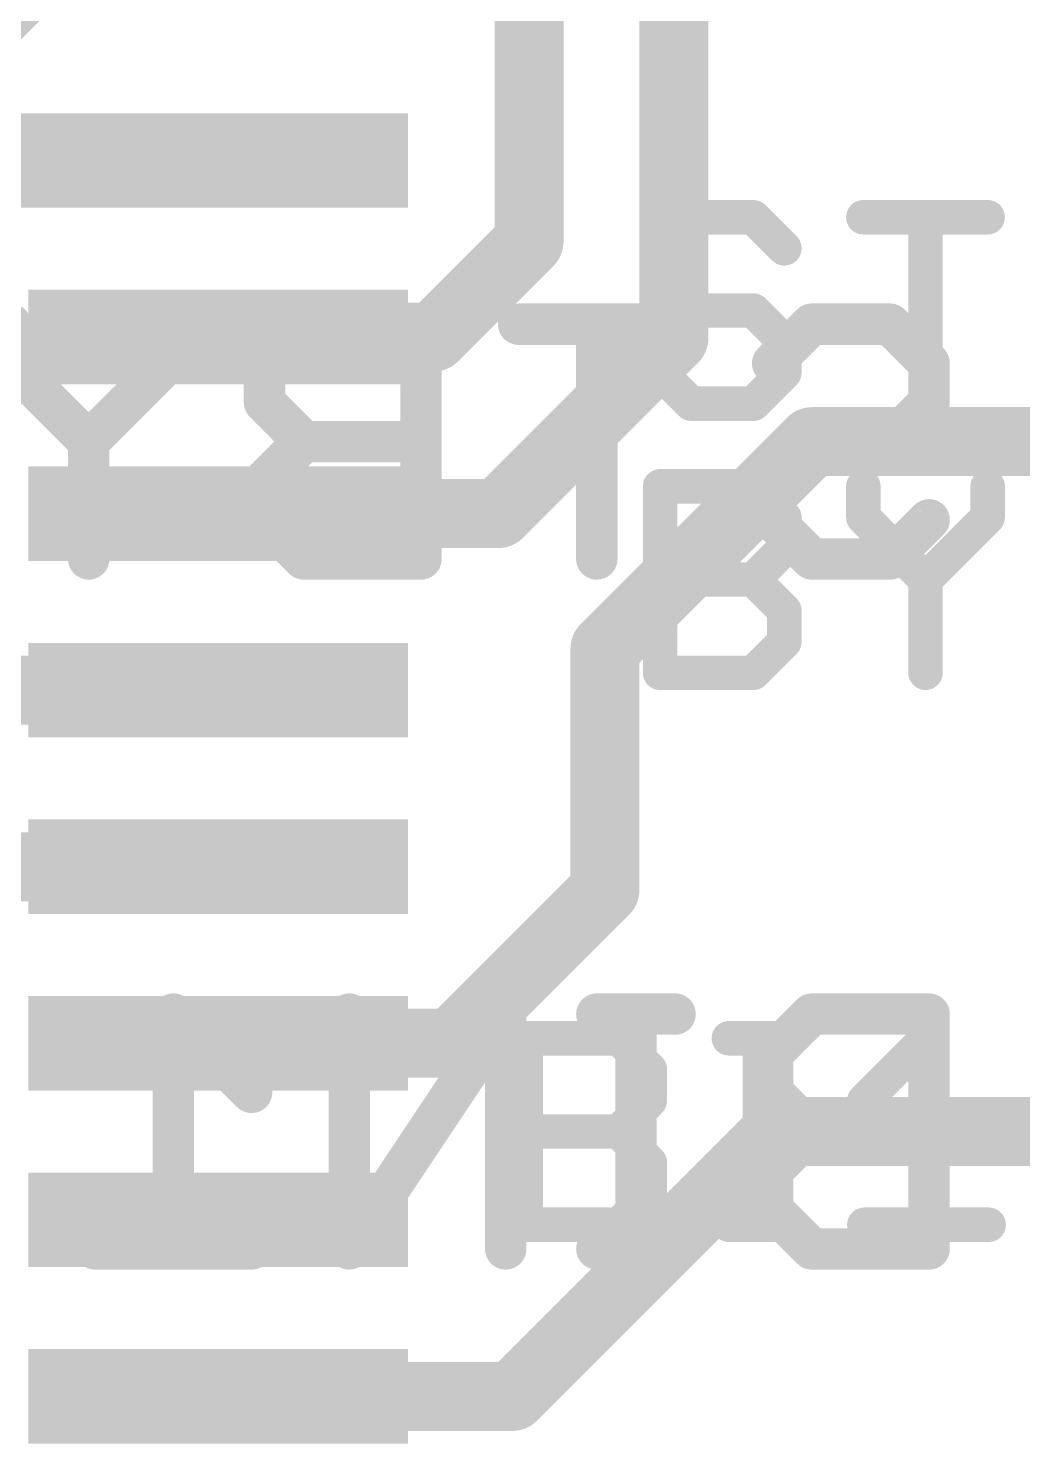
# Model space of a CAD drawing. Extents: x -39 to 68, y -16 to 20.
# Drawn here: x 13.12 to 16.78, y 7.74 to 12.95 of the extents above; entities that cross this region are included whole.
import ezdxf

# ---------------------------------------------------------------- set-up
doc = ezdxf.new("R2010")
doc.units = 0
for name, color, linetype in [('1', 12, 'CONTINUOUS'), ('16', 132, 'CONTINUOUS'), ('21', 41, 'CONTINUOUS'), ('22', 40, 'CONTINUOUS')]:
    doc.layers.add(name, color=color, linetype=linetype)

# ---------------------------------------------------------------- blocks, each defined once
blk = doc.blocks.new('RECT')
blk.add_solid([(-0.5, -0.5), (0.5, -0.5), (-0.5, 0.5), (0.5, 0.5)])

msp = doc.modelspace()

# ---------------------------------------------------------------- linework, layer by layer
at = {"layer": '1'}
for points, const_width in [([(14.9606, 12.1666), (14.9606, 17.7038)], 0.254), ([(15.494, 11.811), (15.494, 15.494)], 0.254), ([(13.816, 12.465), (12.7064, 12.465)], 0.348), ([(14.609, 11.815), (14.9606, 12.1666)], 0.254), ([(13.816, 11.815), (14.609, 11.815)], 0.254), ([(14.848, 11.165), (15.494, 11.811)], 0.254), ([(15.24, 10.668), (16.002, 11.43)], 0.254), ([(16.002, 11.43), (17.78, 11.43)], 0.254), ([(13.816, 11.165), (14.848, 11.165)], 0.254), ([(15.24, 9.779), (15.24, 10.668)], 0.254), ([(13.816, 10.515), (12.9038, 10.515)], 0.254), ([(13.816, 9.865), (12.5828, 9.865)], 0.254), ([(14.676, 9.215), (15.24, 9.779)], 0.254), ([(13.816, 9.215), (14.676, 9.215)], 0.254), ([(14.9, 7.915), (15.875, 8.89)], 0.254), ([(15.875, 8.89), (17.78, 8.89)], 0.254), ([(13.816, 7.915), (14.9, 7.915)], 0.254)]:
    msp.add_lwpolyline(points, dxfattribs=dict(at, const_width=const_width))
for points, const_width in [([(13.816, 12.378, 1), (13.816, 12.552)], 0.174), ([(15.0055, 12.1217, 1), (14.9157, 12.2115)], 0.127), ([(14.8971, 12.1666, 1), (15.0241, 12.1666)], 0.127), ([(13.816, 11.8785, 1), (13.816, 11.7515)], 0.127), ([(14.609, 11.7515, 1), (14.609, 11.8785)], 0.127), ([(15.5389, 11.7661, 1), (15.4491, 11.8559)], 0.127), ([(14.5641, 11.8599, 1), (14.6539, 11.7701)], 0.127), ([(15.4305, 11.811, 1), (15.5575, 11.811)], 0.127), ([(16.002, 11.4935, 1), (16.002, 11.3665)], 0.127), ([(16.0469, 11.3851, 1), (15.9571, 11.4749)], 0.127), ([(13.816, 11.2285, 1), (13.816, 11.1015)], 0.127), ([(14.8031, 11.2099, 1), (14.8929, 11.1201)], 0.127), ([(14.848, 11.1015, 1), (14.848, 11.2285)], 0.127), ([(15.3035, 10.668, 1), (15.1765, 10.668)], 0.127), ([(15.1951, 10.7129, 1), (15.2849, 10.6231)], 0.127), ([(13.816, 10.4515, 1), (13.816, 10.5785)], 0.127), ([(13.816, 9.8015, 1), (13.816, 9.9285)], 0.127), ([(15.2849, 9.7341, 1), (15.1951, 9.8239)], 0.127), ([(15.1765, 9.779, 1), (15.3035, 9.779)], 0.127), ([(13.816, 9.2785, 1), (13.816, 9.1515)], 0.127), ([(14.676, 9.1515, 1), (14.676, 9.2785)], 0.127), ([(14.6311, 9.2599, 1), (14.7209, 9.1701)], 0.127), ([(15.875, 8.9535, 1), (15.875, 8.8265)], 0.127), ([(15.9199, 8.8451, 1), (15.8301, 8.9349)], 0.127), ([(13.816, 7.9785, 1), (13.816, 7.8515)], 0.127), ([(14.9, 7.8515, 1), (14.9, 7.9785)], 0.127), ([(14.8551, 7.9599, 1), (14.9449, 7.8701)], 0.127)]:
    msp.add_lwpolyline(points, format="xyb", dxfattribs=dict(at, const_width=const_width))
at = {"layer": '16', "const_width": 0.254}
msp.add_lwpolyline([(12.2682, 12.2682), (13.97, 13.97)], dxfattribs=at)
at = {"layer": '21', "const_width": 0.127}
for points in [[(15.5576, 12.2561), (15.4432, 12.1417)], [(15.7864, 12.2561), (15.5576, 12.2561)], [(15.9008, 12.1417), (15.7864, 12.2561)], [(16.1916, 12.2561), (16.6492, 12.2561)], [(16.4204, 11.5697), (16.4204, 12.2561)], [(15.4432, 12.1417), (15.4432, 12.0273)], [(15.4432, 12.0273), (15.5576, 11.9129)], [(15.5576, 11.9129), (15.7864, 11.9129)], [(15.7864, 11.9129), (15.9008, 11.7985)], [(15.9008, 11.7985), (15.9008, 11.6841)], [(15.5576, 11.5697), (15.4432, 11.6841)], [(15.9008, 11.6841), (15.7864, 11.5697)], [(15.7864, 11.5697), (15.5576, 11.5697)], [(15.4432, 10.5791), (15.4432, 11.2655)], [(15.4432, 11.2655), (15.7864, 11.2655)], [(15.7864, 11.2655), (15.9008, 11.1511)], [(16.1916, 11.2655), (16.1916, 11.1511)], [(16.6492, 11.1511), (16.6492, 11.2655)], [(15.9008, 11.1511), (15.9008, 11.0367)], [(16.1916, 11.1511), (16.4204, 10.9223)], [(16.4204, 10.9223), (16.6492, 11.1511)], [(15.9008, 11.0367), (15.7864, 10.9223)], [(15.4432, 10.9223), (15.7864, 10.9223)], [(15.7864, 10.9223), (15.9008, 10.8079)], [(16.4204, 10.9223), (16.4204, 10.5791)], [(15.9008, 10.8079), (15.9008, 10.6935)], [(15.9008, 10.6935), (15.7864, 10.5791)], [(15.7864, 10.5791), (15.4432, 10.5791)], [(14.9479, 8.5471), (14.9479, 9.2335)], [(14.9479, 9.2335), (15.2911, 9.2335)], [(15.2911, 9.2335), (15.4055, 9.1191)], [(15.6963, 9.2335), (15.9251, 9.2335)], [(15.8107, 8.5471), (15.8107, 9.2335)], [(16.1953, 9.0047), (16.4241, 9.2335)], [(16.4241, 9.2335), (16.4241, 8.5471)], [(15.4055, 9.1191), (15.4055, 9.0047)], [(15.4055, 9.0047), (15.2911, 8.8903)], [(14.9479, 8.8903), (15.2911, 8.8903)], [(15.2911, 8.8903), (15.4055, 8.7759)], [(15.4055, 8.7759), (15.4055, 8.6615)], [(15.4055, 8.6615), (15.2911, 8.5471)], [(15.2911, 8.5471), (14.9479, 8.5471)], [(15.6963, 8.5471), (15.9251, 8.5471)], [(16.1953, 8.5471), (16.6529, 8.5471)]]:
    msp.add_lwpolyline(points, dxfattribs=at)
at = {"layer": '21', "const_width": 0.0635}
for points in [[(15.5576, 12.2878, 1), (15.5576, 12.2243)], [(15.58, 12.2336, 1), (15.5351, 12.2785)], [(15.8088, 12.2785, 1), (15.7639, 12.2336)], [(15.7864, 12.2243, 1), (15.7864, 12.2878)], [(16.1916, 12.2878, 1), (16.1916, 12.2243)], [(16.4522, 12.2561, 1), (16.3887, 12.2561)], [(16.6492, 12.2243, 1), (16.6492, 12.2878)], [(15.475, 12.1417, 1), (15.4115, 12.1417)], [(15.4207, 12.1641, 1), (15.4657, 12.1192)], [(15.8783, 12.1192, 1), (15.9232, 12.1641)], [(15.4657, 12.0497, 1), (15.4207, 12.0048)], [(15.4115, 12.0273, 1), (15.475, 12.0273)], [(15.5576, 11.9446, 1), (15.5576, 11.8811)], [(15.5351, 11.8904, 1), (15.58, 11.9353)], [(15.8088, 11.9353, 1), (15.7639, 11.8904)], [(15.7864, 11.8811, 1), (15.7864, 11.9446)], [(15.9325, 11.7985, 1), (15.869, 11.7985)], [(15.8783, 11.776, 1), (15.9232, 11.8209)], [(15.4657, 11.7065, 1), (15.4207, 11.6616)], [(15.9232, 11.6616, 1), (15.8783, 11.7065)], [(15.869, 11.6841, 1), (15.9325, 11.6841)], [(15.5576, 11.6015, 1), (15.5576, 11.538)], [(15.5351, 11.5472, 1), (15.58, 11.5922)], [(15.7639, 11.5922, 1), (15.8088, 11.5472)], [(15.7864, 11.538, 1), (15.7864, 11.6015)], [(16.3887, 11.5697, 1), (16.4522, 11.5697)], [(15.475, 11.2655, 1), (15.4115, 11.2655)], [(15.4432, 11.2972, 1), (15.4432, 11.2337)], [(15.8088, 11.2879, 1), (15.7639, 11.243)], [(15.7864, 11.2337, 1), (15.7864, 11.2972)], [(16.2234, 11.2655, 1), (16.1599, 11.2655)], [(16.681, 11.2655, 1), (16.6175, 11.2655)], [(15.9325, 11.1511, 1), (15.869, 11.1511)], [(15.8783, 11.1286, 1), (15.9232, 11.1735)], [(16.2141, 11.1735, 1), (16.1692, 11.1286)], [(16.6717, 11.1286, 1), (16.6268, 11.1735)], [(16.1599, 11.1511, 1), (16.2234, 11.1511)], [(16.6175, 11.1511, 1), (16.681, 11.1511)], [(15.9232, 11.0142, 1), (15.8783, 11.0591)], [(15.869, 11.0367, 1), (15.9325, 11.0367)], [(15.4432, 10.954, 1), (15.4432, 10.8905)], [(15.8088, 10.9447, 1), (15.7639, 10.8998)], [(15.7639, 10.9447, 1), (15.8088, 10.8998)], [(15.7864, 10.8905, 1), (15.7864, 10.954)], [(16.4522, 10.9223, 1), (16.3887, 10.9223)], [(16.398, 10.9447, 1), (16.4429, 10.8998)], [(16.398, 10.8998, 1), (16.4429, 10.9447)], [(15.9325, 10.8079, 1), (15.869, 10.8079)], [(15.8783, 10.7854, 1), (15.9232, 10.8303)], [(15.9232, 10.671, 1), (15.8783, 10.7159)], [(15.869, 10.6935, 1), (15.9325, 10.6935)], [(15.4432, 10.6109, 1), (15.4432, 10.5473)], [(15.7639, 10.6016, 1), (15.8088, 10.5566)], [(15.7864, 10.5473, 1), (15.7864, 10.6109)], [(15.4115, 10.5791, 1), (15.475, 10.5791)], [(16.3887, 10.5791, 1), (16.4522, 10.5791)], [(14.9797, 9.2335, 1), (14.9162, 9.2335)], [(14.9479, 9.2652, 1), (14.9479, 9.2017)], [(15.3135, 9.2559, 1), (15.2686, 9.211)], [(15.2911, 9.2017, 1), (15.2911, 9.2652)], [(15.6963, 9.2652, 1), (15.6963, 9.2017)], [(15.8425, 9.2335, 1), (15.779, 9.2335)], [(15.9251, 9.2017, 1), (15.9251, 9.2652)], [(16.4558, 9.2335, 1), (16.3923, 9.2335)], [(16.4465, 9.211, 1), (16.4016, 9.2559)], [(15.4372, 9.1191, 1), (15.3737, 9.1191)], [(15.383, 9.0966, 1), (15.4279, 9.1415)], [(15.4279, 8.9822, 1), (15.383, 9.0271)], [(15.3737, 9.0047, 1), (15.4372, 9.0047)], [(16.1728, 9.0271, 1), (16.2177, 8.9822)], [(14.9479, 8.922, 1), (14.9479, 8.8585)], [(15.3135, 8.9127, 1), (15.2686, 8.8678)], [(15.2686, 8.9127, 1), (15.3135, 8.8678)], [(15.2911, 8.8585, 1), (15.2911, 8.922)], [(15.4372, 8.7759, 1), (15.3737, 8.7759)], [(15.383, 8.7534, 1), (15.4279, 8.7983)], [(15.4279, 8.639, 1), (15.383, 8.6839)], [(15.3737, 8.6615, 1), (15.4372, 8.6615)], [(14.9479, 8.5789, 1), (14.9479, 8.5153)], [(15.2686, 8.5696, 1), (15.3135, 8.5246)], [(15.2911, 8.5153, 1), (15.2911, 8.5789)], [(15.6963, 8.5789, 1), (15.6963, 8.5153)], [(15.9251, 8.5153, 1), (15.9251, 8.5789)], [(16.1953, 8.5789, 1), (16.1953, 8.5153)], [(16.6529, 8.5153, 1), (16.6529, 8.5789)], [(14.9162, 8.5471, 1), (14.9797, 8.5471)], [(15.779, 8.5471, 1), (15.8425, 8.5471)], [(16.3923, 8.5471, 1), (16.4558, 8.5471)]]:
    msp.add_lwpolyline(points, format="xyb", dxfattribs=at)
at = {"layer": '22', "const_width": 0.1524}
for points in [[(13.051, 11.7185), (13.051, 11.8625)], [(13.6272, 11.8625), (13.6272, 11.7185)], [(14.1306, 11.8625), (13.9865, 11.7185)], [(14.5628, 11.8625), (14.1306, 11.8625)], [(14.5628, 10.9982), (14.5628, 11.8625)], [(15.4983, 11.8625), (14.9221, 11.8625)], [(15.2102, 10.9982), (15.2102, 11.8625)], [(15.8576, 11.7185), (16.0016, 11.8625)], [(16.0016, 11.8625), (16.2897, 11.8625)], [(16.2897, 11.8625), (16.4338, 11.7185)], [(13.3391, 11.4304), (13.051, 11.7185)], [(13.6272, 11.7185), (13.3391, 11.4304)], [(13.9865, 11.7185), (13.9865, 11.5744)], [(16.4338, 11.7185), (16.4338, 11.5744)], [(13.9865, 11.5744), (14.1306, 11.4304)], [(16.4338, 11.5744), (16.2897, 11.4304)], [(13.3391, 11.4304), (13.3391, 10.9982)], [(14.1306, 11.4304), (13.9865, 11.2863)], [(14.5628, 11.4304), (14.1306, 11.4304)], [(16.0016, 11.4304), (15.8576, 11.2863)], [(16.2897, 11.4304), (16.0016, 11.4304)], [(13.9865, 11.2863), (13.9865, 11.1423)], [(15.8576, 11.2863), (15.8576, 11.1423)], [(13.9865, 11.1423), (14.1306, 10.9982)], [(15.8576, 11.1423), (16.0016, 10.9982)], [(16.2897, 10.9982), (16.4338, 11.1423)], [(14.1306, 10.9982), (14.5628, 10.9982)], [(16.0016, 10.9982), (16.2897, 10.9982)], [(13.9391, 9.0344), (13.651, 9.3225)], [(13.651, 9.3225), (13.651, 8.4582)], [(14.8746, 9.3225), (14.2984, 8.4582)], [(14.2984, 8.4582), (14.2984, 9.3225)], [(14.8746, 8.4582), (14.8746, 9.3225)], [(15.4983, 9.3225), (15.2102, 9.3225)], [(15.3542, 8.4582), (15.3542, 9.3225)], [(16.0016, 9.3225), (15.8576, 9.1785)], [(16.4338, 9.3225), (16.0016, 9.3225)], [(16.4338, 8.4582), (16.4338, 9.3225)], [(15.8576, 9.1785), (15.8576, 9.0344)], [(15.8576, 9.0344), (16.0016, 8.8904)], [(16.0016, 8.8904), (15.8576, 8.7463)], [(16.4338, 8.8904), (16.0016, 8.8904)], [(15.8576, 8.7463), (15.8576, 8.6023)], [(15.8576, 8.6023), (16.0016, 8.4582)], [(13.9391, 8.4582), (13.3629, 8.4582)], [(15.4983, 8.4582), (15.2102, 8.4582)], [(16.0016, 8.4582), (16.4338, 8.4582)]]:
    msp.add_lwpolyline(points, dxfattribs=at)
at = {"layer": '22', "const_width": 0.0762}
for points in [[(13.0891, 11.8625, 1), (13.0129, 11.8625)], [(13.6653, 11.8625, 1), (13.5891, 11.8625)], [(14.1306, 11.9006, 1), (14.1306, 11.8244)], [(14.1575, 11.8356, 1), (14.1037, 11.8895)], [(14.6009, 11.8625, 1), (14.5247, 11.8625)], [(14.5628, 11.8244, 1), (14.5628, 11.9006)], [(14.9221, 11.9006, 1), (14.9221, 11.8244)], [(15.2483, 11.8625, 1), (15.1721, 11.8625)], [(15.4983, 11.8244, 1), (15.4983, 11.9006)], [(16.0016, 11.9006, 1), (16.0016, 11.8244)], [(16.0286, 11.8356, 1), (15.9747, 11.8895)], [(16.3167, 11.8895, 1), (16.2628, 11.8356)], [(16.2897, 11.8244, 1), (16.2897, 11.9006)], [(13.6542, 11.6915, 1), (13.6003, 11.7454)], [(14.0246, 11.7185, 1), (13.9484, 11.7185)], [(13.9596, 11.7454, 1), (14.0135, 11.6915)], [(15.8306, 11.7454, 1), (15.8845, 11.6915)], [(16.4719, 11.7185, 1), (16.3957, 11.7185)], [(16.4069, 11.6915, 1), (16.4607, 11.7454)], [(13.0129, 11.7185, 1), (13.0891, 11.7185)], [(13.5891, 11.7185, 1), (13.6653, 11.7185)], [(14.0135, 11.6014, 1), (13.9596, 11.5475)], [(16.4607, 11.5475, 1), (16.4069, 11.6014)], [(13.9484, 11.5744, 1), (14.0246, 11.5744)], [(16.3957, 11.5744, 1), (16.4719, 11.5744)], [(13.3772, 11.4304, 1), (13.301, 11.4304)], [(13.3122, 11.4573, 1), (13.3661, 11.4034)], [(13.3122, 11.4034, 1), (13.3661, 11.4573)], [(14.1306, 11.4685, 1), (14.1306, 11.3923)], [(14.1575, 11.4034, 1), (14.1037, 11.4573)], [(14.1037, 11.4034, 1), (14.1575, 11.4573)], [(14.5628, 11.3923, 1), (14.5628, 11.4685)], [(16.0016, 11.4685, 1), (16.0016, 11.3923)], [(16.0286, 11.4034, 1), (15.9747, 11.4573)], [(16.2628, 11.4573, 1), (16.3167, 11.4034)], [(16.2897, 11.3923, 1), (16.2897, 11.4685)], [(14.0246, 11.2863, 1), (13.9484, 11.2863)], [(15.8957, 11.2863, 1), (15.8195, 11.2863)], [(13.9596, 11.3133, 1), (14.0135, 11.2594)], [(15.8306, 11.3133, 1), (15.8845, 11.2594)], [(14.0135, 11.1692, 1), (13.9596, 11.1153)], [(15.8845, 11.1692, 1), (15.8306, 11.1153)], [(16.4607, 11.1153, 1), (16.4069, 11.1692)], [(13.9484, 11.1423, 1), (14.0246, 11.1423)], [(15.8195, 11.1423, 1), (15.8957, 11.1423)], [(14.1306, 11.0363, 1), (14.1306, 10.9601)], [(14.1037, 10.9713, 1), (14.1575, 11.0251)], [(14.5628, 10.9601, 1), (14.5628, 11.0363)], [(16.0016, 11.0363, 1), (16.0016, 10.9601)], [(15.9747, 10.9713, 1), (16.0286, 11.0251)], [(16.2628, 11.0251, 1), (16.3167, 10.9713)], [(16.2897, 10.9601, 1), (16.2897, 11.0363)], [(13.301, 10.9982, 1), (13.3772, 10.9982)], [(14.5247, 10.9982, 1), (14.6009, 10.9982)], [(15.1721, 10.9982, 1), (15.2483, 10.9982)], [(13.6779, 9.3495, 1), (13.624, 9.2956)], [(13.6891, 9.3225, 1), (13.6129, 9.3225)], [(14.3365, 9.3225, 1), (14.2603, 9.3225)], [(14.9127, 9.3225, 1), (14.8365, 9.3225)], [(14.9063, 9.3014, 1), (14.8429, 9.3437)], [(15.2102, 9.3606, 1), (15.2102, 9.2844)], [(15.3923, 9.3225, 1), (15.3161, 9.3225)], [(15.4983, 9.2844, 1), (15.4983, 9.3606)], [(16.0016, 9.3606, 1), (16.0016, 9.2844)], [(16.0286, 9.2956, 1), (15.9747, 9.3495)], [(16.4719, 9.3225, 1), (16.3957, 9.3225)], [(16.4338, 9.2844, 1), (16.4338, 9.3606)], [(15.8306, 9.2054, 1), (15.8845, 9.1515)], [(15.8957, 9.1785, 1), (15.8195, 9.1785)], [(13.9121, 9.0075, 1), (13.966, 9.0614)], [(15.8845, 9.0614, 1), (15.8306, 9.0075)], [(15.8195, 9.0344, 1), (15.8957, 9.0344)], [(16.0016, 8.9285, 1), (16.0016, 8.8523)], [(16.0286, 8.8634, 1), (15.9747, 8.9173)], [(16.4338, 8.8523, 1), (16.4338, 8.9285)], [(15.9747, 8.8634, 1), (16.0286, 8.9173)], [(15.8306, 8.7733, 1), (15.8845, 8.7194)], [(15.8957, 8.7463, 1), (15.8195, 8.7463)], [(15.8845, 8.6292, 1), (15.8306, 8.5753)], [(15.8195, 8.6023, 1), (15.8957, 8.6023)], [(13.3629, 8.4963, 1), (13.3629, 8.4201)], [(13.6129, 8.4582, 1), (13.6891, 8.4582)], [(13.9391, 8.4201, 1), (13.9391, 8.4963)], [(14.2667, 8.4793, 1), (14.3301, 8.4371)], [(14.2603, 8.4582, 1), (14.3365, 8.4582)], [(14.8365, 8.4582, 1), (14.9127, 8.4582)], [(15.2102, 8.4963, 1), (15.2102, 8.4201)], [(15.3161, 8.4582, 1), (15.3923, 8.4582)], [(15.4983, 8.4201, 1), (15.4983, 8.4963)], [(16.0016, 8.4963, 1), (16.0016, 8.4201)], [(15.9747, 8.4313, 1), (16.0286, 8.4851)], [(16.3957, 8.4582, 1), (16.4719, 8.4582)], [(16.4338, 8.4201, 1), (16.4338, 8.4963)]]:
    msp.add_lwpolyline(points, format="xyb", dxfattribs=at)

# ---------------------------------------------------------------- block references
at = {"layer": '1', "xscale": 0.348, "yscale": 1.397, "rotation": 270}
for p in [(13.816, 12.465), (13.816, 11.815), (13.816, 11.165), (13.816, 10.515), (13.816, 9.865), (13.816, 9.215), (13.816, 8.565), (13.816, 7.915)]:
    msp.add_blockref('RECT', p, dxfattribs=at)

doc.saveas('drawing.dxf')
